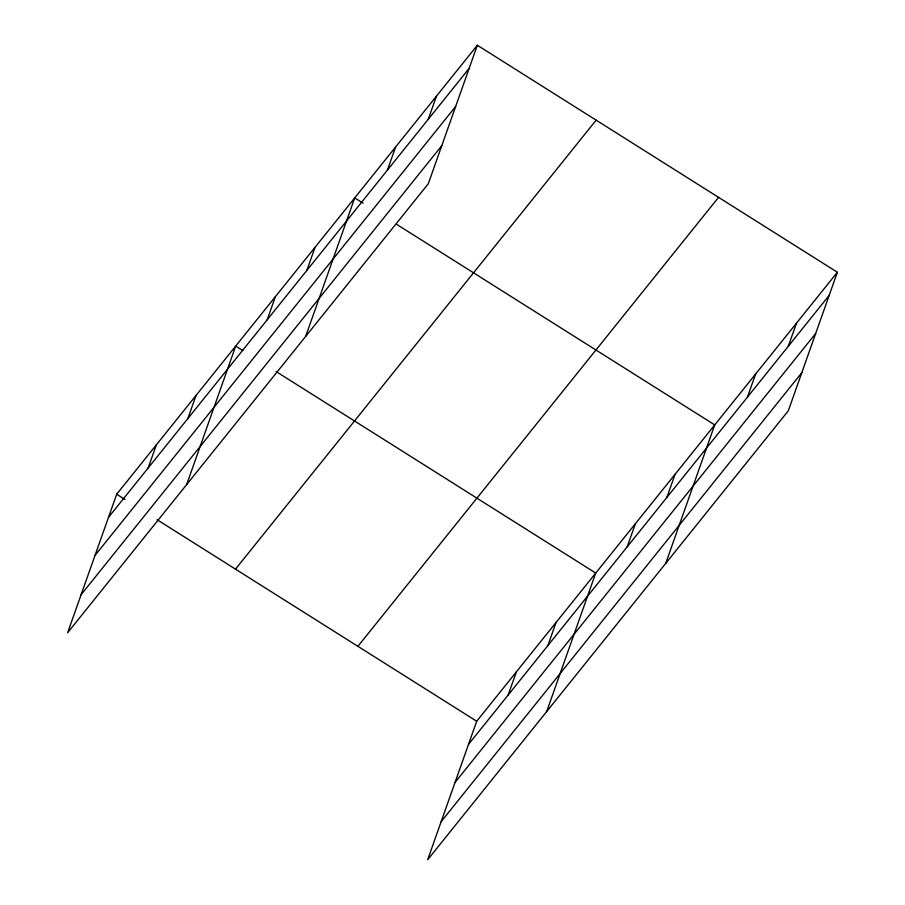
<?xml version="1.0" encoding="UTF-8"?>
<svg xmlns="http://www.w3.org/2000/svg" width="905" height="905" viewBox="0 0 905 905"><rect width="100%" height="100%" fill="white"/><g stroke="black" fill="none" stroke-linecap="round" stroke-linejoin="round"><path stroke-width="1.36" d="M477.342 45.25L116.688 494.232L67.637 632.742L428.291 183.76L477.342 45.25L837.363 272.258L788.312 410.768L427.658 859.75L476.709 721.24L837.363 272.258M148.171 467.976L156.361 444.853M187.844 418.585L196.034 395.462M186.656 484.582L235.707 346.072L242.834 350.563M267.19 319.804L275.369 296.682M306.863 270.414L315.042 247.291M305.664 336.411L354.715 197.901L363.029 203.15M387.408 170.14L395.587 147.017M428.28 119.256L436.459 96.134M508.191 694.972L516.382 671.849M547.864 645.582L556.055 622.459M546.677 711.59L595.728 573.069L276.093 371.536M627.21 546.812L635.4 523.69M666.883 497.422L675.073 474.299M665.695 563.419L714.735 424.909L396.3 224.123M747.428 397.148L755.618 374.025M788.3 346.264L796.491 323.142M108.498 517.355L469.152 68.373M95.014 555.432L455.668 106.451M81.122 594.664L441.776 145.682M235.492 569.143L596.146 120.161M357.905 646.328L718.559 197.347M468.519 744.363L829.172 295.381M455.034 782.44L815.688 333.459M441.142 821.672L801.796 372.69M116.688 494.232L125.003 499.481M157.085 519.708L476.709 721.24"/></g></svg>
